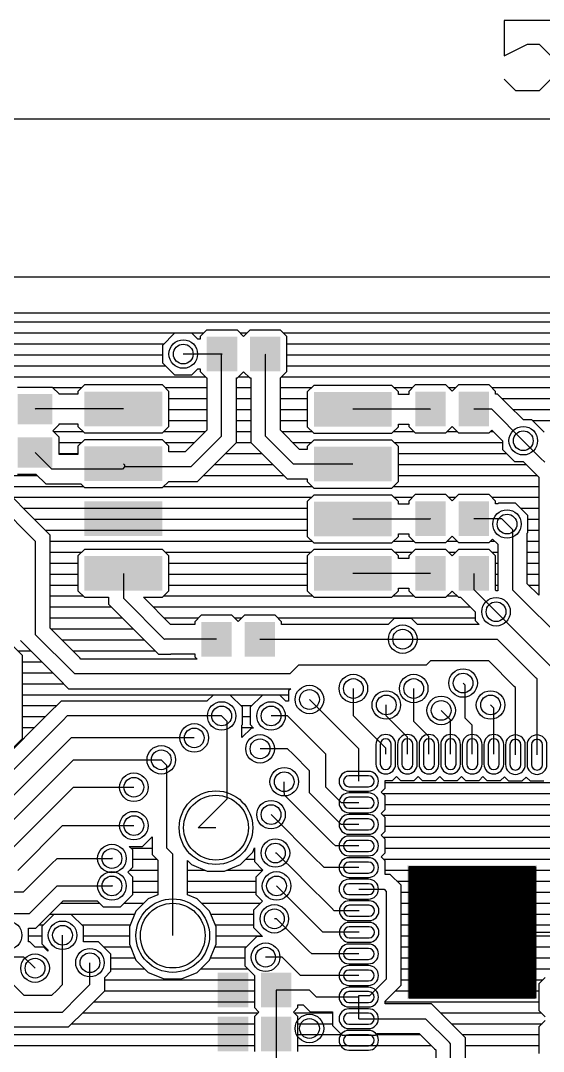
# Model space of a CAD drawing. Extents: x -8.5 to 50.5, y -15.2 to 20.7.
# Drawn here: x 3.98 to 16.08, y -3.18 to 20.69 of the extents above; entities that cross this region are included whole.
import ezdxf

# ---------------------------------------------------------------- set-up
doc = ezdxf.new("R2010")
doc.units = 0
for name, color, linetype in [('1', 22, 'CONTINUOUS'), ('18', 82, 'CONTINUOUS'), ('20', 7, 'CONTINUOUS'), ('29', 253, 'CONTINUOUS')]:
    doc.layers.add(name, color=color, linetype=linetype)

# ---------------------------------------------------------------- blocks, each defined once
blk = doc.blocks.new('RECT')
blk.add_solid([(-0.5, -0.5), (0.5, -0.5), (-0.5, 0.5), (0.5, 0.5)])
blk = doc.blocks.new('PIE')
blk.add_circle((0, 0), 0.5)
blk = doc.blocks.new('RECT113792X40640R100')
blk.add_lwpolyline([(0.3556, 0), (0.3556, 0, 0.4142), (0.2286, 0.127), (-0.2286, 0.127, 0.4142), (-0.3556, 0), (-0.3556, 0, 0.4142), (-0.2286, -0.127), (0.2286, -0.127, 0.4142)], format="xyb", close=True)
blk = doc.blocks.new('RECT146304X73152R100')
blk.add_lwpolyline([(0.4572, 0), (0.4572, 0, 0.4142), (0.2286, 0.2286), (-0.2286, 0.2286, 0.4142), (-0.4572, 0), (-0.4572, 0, 0.4142), (-0.2286, -0.2286), (0.2286, -0.2286, 0.4142)], format="xyb", close=True)
blk = doc.blocks.new('ROUNDV')
blk.add_circle((0, 0), 0.5)

msp = doc.modelspace()

# ---------------------------------------------------------------- linework, layer by layer
at = {"layer": '1'}
for p, q in [((-3.7908, 13.9238), (32.7073, 13.9238)), ((-3.4907, 13.716), (32.7073, 13.716)), ((-3.2367, 13.462), (8.2228, 13.462)), ((7.5431, 13.4526), (7.2604, 13.1699)), ((7.9429, 13.4526), (7.5431, 13.4526)), ((8.0826, 13.3129), (7.9429, 13.4526)), ((8.2848, 13.524), (8.136, 13.3752)), ((8.136, 13.3752), (8.136, 13.3129)), ((8.9952, 13.524), (8.2848, 13.524)), ((9.14, 13.3792), (8.9952, 13.524)), ((9.0572, 13.462), (9.2228, 13.462)), ((9.2848, 13.524), (9.14, 13.3792)), ((9.9952, 13.524), (9.2848, 13.524)), ((10.144, 13.3752), (9.9952, 13.524)), ((10.0572, 13.462), (32.7073, 13.462)), ((10.144, 12.5648), (10.144, 13.3752)), ((-3.0121, 13.208), (7.2985, 13.208)), ((7.2604, 13.1699), (7.2604, 12.7701)), ((8.136, 13.3129), (8.0826, 13.3129)), ((10.144, 13.208), (32.7073, 13.208)), ((-2.8654, 12.954), (7.2604, 12.954)), ((8.64, 12.97), (7.743, 12.97)), ((8.632, 12.962), (8.64, 12.97)), ((8.632, 11.065), (8.632, 12.962)), ((9.648, 12.962), (9.64, 12.97)), ((9.648, 11.065), (9.648, 12.962)), ((10.144, 12.954), (32.7073, 12.954)), ((-2.7188, 12.7), (7.3305, 12.7)), ((7.2604, 12.7701), (7.5431, 12.4874)), ((10.144, 12.7), (30.5036, 12.7)), ((-2.6323, 12.446), (8.2548, 12.446)), ((7.5431, 12.4874), (7.9429, 12.4874)), ((7.9429, 12.4874), (8.0826, 12.6271)), ((8.0826, 12.6271), (8.136, 12.6271)), ((8.136, 12.6271), (8.136, 12.5648)), ((8.136, 12.5648), (8.2848, 12.416)), ((8.2848, 12.416), (8.2891, 12.416)), ((8.2891, 12.416), (8.2891, 11.207)), ((8.9749, 10.923), (8.9749, 12.416)), ((8.9749, 12.416), (8.9952, 12.416)), ((8.9952, 12.416), (9.14, 12.5608)), ((9.0252, 12.446), (9.2548, 12.446)), ((9.14, 12.5608), (9.2848, 12.416)), ((9.2848, 12.416), (9.3051, 12.416)), ((9.3051, 12.416), (9.3051, 10.923)), ((9.9909, 11.207), (9.9909, 12.416)), ((9.9909, 12.416), (9.9952, 12.416)), ((9.9952, 12.416), (10.144, 12.5648)), ((10.0252, 12.446), (30.2304, 12.446)), ((4.7192, 12.196), (3.9088, 12.196)), ((4.868, 12.0472), (4.7192, 12.196)), ((4.7232, 12.192), (5.3918, 12.192)), ((5.4538, 12.254), (5.305, 12.1052)), ((7.2642, 12.254), (5.4538, 12.254)), ((7.413, 12.1052), (7.2642, 12.254)), ((7.3262, 12.192), (8.2891, 12.192)), ((8.9749, 12.192), (9.3051, 12.192)), ((9.9909, 12.192), (10.7098, 12.192)), ((10.7618, 12.244), (10.613, 12.0952)), ((12.5722, 12.244), (10.7618, 12.244)), ((12.721, 12.0952), (12.5722, 12.244)), ((12.6242, 12.192), (13.0488, 12.192)), ((13.1108, 12.254), (12.962, 12.1052)), ((13.8212, 12.254), (13.1108, 12.254)), ((13.966, 12.1092), (13.8212, 12.254)), ((13.8832, 12.192), (14.0488, 12.192)), ((14.1108, 12.254), (13.966, 12.1092)), ((14.8212, 12.254), (14.1108, 12.254)), ((14.97, 12.1052), (14.8212, 12.254)), ((14.8832, 12.192), (30.1368, 12.192)), ((4.868, 12.0429), (4.868, 12.0472)), ((5.305, 12.0429), (4.868, 12.0429)), ((5.305, 12.1052), (5.305, 12.0429)), ((7.413, 11.2948), (7.413, 12.1052)), ((7.413, 11.938), (8.2891, 11.938)), ((8.9749, 11.938), (9.3051, 11.938)), ((9.9909, 11.938), (10.613, 11.938)), ((10.613, 12.0952), (10.613, 11.2848)), ((12.721, 12.0329), (12.721, 12.0952)), ((12.962, 12.0329), (12.721, 12.0329)), ((12.962, 12.1052), (12.962, 12.0329)), ((14.97, 12.0429), (14.97, 12.1052)), ((15.016, 12.0429), (14.97, 12.0429)), ((15.2549, 11.804), (15.016, 12.0429)), ((15.1209, 11.938), (30.1384, 11.938)), ((4.322, 11.7), (4.314, 11.692)), ((6.359, 11.7), (4.322, 11.7)), ((13.456, 11.69), (13.466, 11.7)), ((14.466, 11.7), (14.874, 11.7)), ((14.874, 11.7), (14.912, 11.662)), ((15.6143, 11.4446), (15.2549, 11.804)), ((15.2549, 11.804), (15.2549, 11.804)), ((7.413, 11.684), (8.2891, 11.684)), ((8.9749, 11.684), (9.3051, 11.684)), ((9.9909, 11.684), (10.613, 11.684)), ((13.456, 11.69), (11.667, 11.69)), ((14.912, 11.662), (15.612, 10.962)), ((15.3749, 11.684), (30.2443, 11.684)), ((4.7232, 11.192), (4.868, 11.3368)), ((4.868, 11.3368), (4.868, 11.3571)), ((4.868, 11.3571), (5.305, 11.3571)), ((5.305, 11.3571), (5.305, 11.2948)), ((5.305, 11.2948), (5.4538, 11.146)), ((7.2642, 11.146), (7.413, 11.2948)), ((7.413, 11.43), (8.2891, 11.43)), ((8.9749, 11.43), (9.3051, 11.43)), ((9.9909, 11.43), (10.613, 11.43)), ((10.613, 11.2848), (10.7618, 11.136)), ((12.5722, 11.136), (12.721, 11.2848)), ((12.721, 11.2848), (12.721, 11.3471)), ((12.721, 11.3471), (12.962, 11.3471)), ((12.962, 11.3471), (12.962, 11.2948)), ((12.962, 11.2948), (13.1108, 11.146)), ((13.8212, 11.146), (13.966, 11.2908)), ((13.966, 11.2908), (14.1108, 11.146)), ((15.8119, 11.4446), (15.6143, 11.4446)), ((16.0946, 11.1619), (15.8119, 11.4446)), ((15.8265, 11.43), (26.6216, 11.43)), ((4.868, 11.0472), (4.7232, 11.192)), ((4.7392, 11.176), (5.4238, 11.176)), ((4.868, 10.6459), (4.868, 11.0472)), ((5.4538, 10.984), (5.305, 10.8352)), ((5.4538, 11.146), (7.2642, 11.146)), ((7.2642, 10.984), (5.4538, 10.984)), ((7.413, 10.8352), (7.2642, 10.984)), ((7.2942, 11.176), (8.2581, 11.176)), ((8.2891, 11.207), (7.787, 10.7049)), ((7.929, 10.362), (8.632, 11.065)), ((8.9749, 11.176), (9.3051, 11.176)), ((10.293, 10.42), (9.648, 11.065)), ((10.435, 10.7629), (9.9909, 11.207)), ((10.0219, 11.176), (10.7218, 11.176)), ((10.7618, 11.136), (12.5722, 11.136)), ((12.6122, 11.176), (13.0808, 11.176)), ((13.1108, 11.146), (13.8212, 11.146)), ((13.8512, 11.176), (14.0808, 11.176)), ((14.1108, 11.146), (14.8212, 11.146)), ((14.8212, 11.146), (14.8821, 11.2069)), ((14.8512, 11.176), (14.9131, 11.176)), ((14.8821, 11.2069), (15.1294, 10.9597)), ((4.868, 10.922), (5.3918, 10.922)), ((5.305, 10.8352), (5.305, 10.6459)), ((7.3262, 10.922), (8.0041, 10.922)), ((7.413, 10.7049), (7.413, 10.8352)), ((8.774, 10.7221), (8.9749, 10.923)), ((8.9739, 10.922), (9.3061, 10.922)), ((9.3051, 10.923), (9.506, 10.7221)), ((10.2759, 10.922), (10.7098, 10.922)), ((10.613, 10.7629), (10.435, 10.7629)), ((10.7618, 10.974), (10.613, 10.8252)), ((10.613, 10.8252), (10.613, 10.7629)), ((12.5722, 10.974), (10.7618, 10.974)), ((12.721, 10.8252), (12.5722, 10.974)), ((12.6242, 10.922), (15.1294, 10.922)), ((12.721, 10.0148), (12.721, 10.8252)), ((15.1294, 10.9597), (15.1294, 10.7621)), ((15.1294, 10.7621), (15.4121, 10.4794)), ((15.612, 10.962), (16.012, 10.562)), ((4.703, 10.303), (4.314, 10.692)), ((4.868, 10.668), (5.305, 10.668)), ((5.305, 10.6459), (4.868, 10.6459)), ((7.787, 10.7049), (7.413, 10.7049)), ((8.071, 10.0191), (8.774, 10.7221)), ((8.7199, 10.668), (9.5601, 10.668)), ((9.506, 10.7221), (10.151, 10.0771)), ((12.721, 10.668), (15.2235, 10.668)), ((16.012, 10.562), (16.112, 10.462)), ((4.949, 10.303), (4.703, 10.303)), ((6.334, 10.303), (4.949, 10.303)), ((6.393, 10.362), (6.334, 10.303)), ((6.393, 10.396), (6.359, 10.43)), ((6.393, 10.362), (6.393, 10.396)), ((6.393, 10.362), (7.929, 10.362)), ((8.4659, 10.414), (9.8141, 10.414)), ((11.667, 10.42), (10.293, 10.42)), ((12.721, 10.414), (15.6751, 10.414)), ((15.4121, 10.4794), (15.6097, 10.4794)), ((15.6097, 10.4794), (15.6691, 10.42)), ((15.6691, 10.42), (15.7691, 10.32)), ((15.7691, 10.32), (15.8691, 10.22)), ((-2.8712, 10.16), (4.3611, 10.16)), ((3.9088, 10.188), (4.3331, 10.188)), ((4.3331, 10.188), (4.561, 9.9601)), ((8.2119, 10.16), (10.0681, 10.16)), ((10.151, 10.0771), (10.613, 10.0771)), ((10.613, 10.0771), (10.613, 10.0148)), ((12.721, 10.16), (15.9291, 10.16)), ((15.8691, 10.22), (15.9691, 10.12)), ((15.9691, 10.12), (15.9691, 7.3878)), ((4.46, 8.9789), (3.444, 9.9949)), ((3.5329, 9.906), (5.4238, 9.906)), ((4.561, 9.9601), (5.3697, 9.9601)), ((5.3697, 9.9601), (5.4538, 9.876)), ((5.4538, 9.876), (7.2642, 9.876)), ((7.2642, 9.876), (7.4073, 10.0191)), ((7.2942, 9.906), (10.7218, 9.906)), ((7.4073, 10.0191), (8.071, 10.0191)), ((10.613, 10.0148), (10.7618, 9.866)), ((10.7618, 9.866), (12.5722, 9.866)), ((12.5722, 9.866), (12.721, 10.0148)), ((12.6122, 9.906), (15.9691, 9.906)), ((3.302, 9.652), (4.318, 8.636)), ((3.7869, 9.652), (10.7098, 9.652)), ((10.7618, 9.704), (10.613, 9.5552)), ((10.613, 9.5552), (10.613, 8.7448)), ((12.5722, 9.704), (10.7618, 9.704)), ((12.721, 9.5552), (12.5722, 9.704)), ((12.6242, 9.652), (13.0488, 9.652)), ((12.721, 9.4929), (12.721, 9.5552)), ((13.1108, 9.714), (12.962, 9.5652)), ((12.962, 9.5652), (12.962, 9.4929)), ((13.8212, 9.714), (13.1108, 9.714)), ((13.966, 9.5692), (13.8212, 9.714)), ((13.8832, 9.652), (14.0488, 9.652)), ((14.1108, 9.714), (13.966, 9.5692)), ((14.8212, 9.714), (14.1108, 9.714)), ((14.97, 9.5652), (14.8212, 9.714)), ((14.8832, 9.652), (15.9691, 9.652)), ((14.97, 9.5029), (14.97, 9.5652)), ((4.0409, 9.398), (10.613, 9.398)), ((12.962, 9.4929), (12.721, 9.4929)), ((15.0234, 9.5029), (14.97, 9.5029)), ((15.0361, 9.5156), (15.0234, 9.5029)), ((15.4359, 9.5156), (15.0361, 9.5156)), ((15.7186, 9.2329), (15.4359, 9.5156)), ((15.5535, 9.398), (15.9691, 9.398)), ((4.2949, 9.144), (10.613, 9.144)), ((11.667, 9.15), (13.456, 9.15)), ((13.456, 9.15), (13.466, 9.16)), ((14.466, 9.16), (15.109, 9.16)), ((15.109, 9.16), (15.236, 9.033)), ((15.7186, 8.8331), (15.7186, 9.2329)), ((15.7186, 9.144), (15.9691, 9.144)), ((4.6609, 8.778), (4.46, 8.9789)), ((4.5489, 8.89), (10.613, 8.89)), ((15.236, 9.033), (15.363, 8.906)), ((15.363, 8.906), (15.363, 7.509)), ((15.7186, 8.89), (15.9691, 8.89)), ((4.318, 8.636), (4.318, 6.477)), ((4.6609, 6.619), (4.6609, 8.778)), ((4.6609, 8.636), (10.7218, 8.636)), ((10.613, 8.7448), (10.7618, 8.596)), ((10.7618, 8.596), (12.5722, 8.596)), ((12.5722, 8.596), (12.721, 8.7448)), ((12.6122, 8.636), (13.0808, 8.636)), ((12.721, 8.7448), (12.721, 8.8071)), ((12.721, 8.8071), (12.962, 8.8071)), ((12.962, 8.8071), (12.962, 8.7548)), ((12.962, 8.7548), (13.1108, 8.606)), ((13.1108, 8.606), (13.8212, 8.606)), ((13.8212, 8.606), (13.966, 8.7508)), ((13.8512, 8.636), (14.0808, 8.636)), ((13.966, 8.7508), (14.1108, 8.606)), ((14.1108, 8.606), (14.8212, 8.606)), ((14.8212, 8.606), (14.9009, 8.6856)), ((14.8512, 8.636), (14.9505, 8.636)), ((14.9009, 8.6856), (15.0201, 8.5664)), ((15.7059, 8.8204), (15.7186, 8.8331)), ((15.7059, 7.651), (15.7059, 8.8204)), ((15.7059, 8.636), (15.9691, 8.636)), ((4.6609, 8.382), (5.3918, 8.382)), ((5.4538, 8.444), (5.305, 8.2952)), ((7.2642, 8.444), (5.4538, 8.444)), ((7.413, 8.2952), (7.2642, 8.444)), ((7.3262, 8.382), (10.6998, 8.382)), ((10.7618, 8.444), (10.613, 8.2952)), ((12.5722, 8.444), (10.7618, 8.444)), ((12.721, 8.2952), (12.5722, 8.444)), ((12.6342, 8.382), (13.0488, 8.382)), ((13.1108, 8.444), (12.962, 8.2952)), ((13.8212, 8.444), (13.1108, 8.444)), ((13.966, 8.2992), (13.8212, 8.444)), ((13.8832, 8.382), (14.0488, 8.382)), ((14.1108, 8.444), (13.966, 8.2992)), ((14.8212, 8.444), (14.1108, 8.444)), ((14.97, 8.2952), (14.8212, 8.444)), ((14.8832, 8.382), (15.0201, 8.382)), ((15.0201, 8.5664), (15.0201, 7.4836)), ((15.7059, 8.382), (15.9691, 8.382)), ((4.6609, 8.128), (5.305, 8.128)), ((5.305, 8.2952), (5.305, 7.4848)), ((7.413, 7.4848), (7.413, 8.2952)), ((7.413, 8.128), (10.613, 8.128)), ((10.613, 8.2952), (10.613, 7.4848)), ((12.721, 8.2329), (12.721, 8.2952)), ((12.962, 8.2329), (12.721, 8.2329)), ((12.962, 8.2952), (12.962, 8.2329)), ((14.97, 7.4979), (14.97, 8.2952)), ((14.97, 8.128), (15.0201, 8.128)), ((15.7059, 8.128), (15.9691, 8.128)), ((6.359, 7.89), (6.359, 7.317)), ((13.466, 7.89), (11.667, 7.89)), ((14.466, 7.89), (14.466, 7.517)), ((4.6609, 7.874), (5.305, 7.874)), ((7.413, 7.874), (10.613, 7.874)), ((14.97, 7.874), (15.0201, 7.874)), ((15.7059, 7.874), (15.9691, 7.874)), ((15.9691, 7.3878), (15.7059, 7.651)), ((4.6609, 7.62), (5.305, 7.62)), ((5.305, 7.4848), (5.4538, 7.336)), ((7.2642, 7.336), (7.413, 7.4848)), ((7.413, 7.62), (10.613, 7.62)), ((10.613, 7.4848), (10.7618, 7.336)), ((12.5722, 7.336), (12.721, 7.4848)), ((12.721, 7.4848), (12.721, 7.5471)), ((12.721, 7.5471), (12.962, 7.5471)), ((12.962, 7.5471), (12.962, 7.4848)), ((12.962, 7.4848), (13.1108, 7.336)), ((13.8212, 7.336), (13.966, 7.4808)), ((13.966, 7.4808), (14.1108, 7.336)), ((14.466, 7.517), (14.982, 7.001)), ((14.97, 7.62), (15.0201, 7.62)), ((14.9843, 7.4836), (14.97, 7.4979)), ((15.0201, 7.4836), (14.9843, 7.4836)), ((15.363, 7.509), (16.887, 5.985)), ((15.7369, 7.62), (15.9691, 7.62)), ((4.6609, 7.366), (5.4238, 7.366)), ((5.4538, 7.336), (6.0151, 7.336)), ((6.0151, 7.336), (6.0151, 7.174)), ((6.0151, 7.174), (7.17, 6.0191)), ((6.359, 7.317), (6.358, 7.316)), ((6.358, 7.316), (7.312, 6.362)), ((7.45, 6.7089), (6.8229, 7.336)), ((6.8229, 7.336), (7.2642, 7.336)), ((7.2942, 7.366), (10.7318, 7.366)), ((10.7618, 7.336), (12.5722, 7.336)), ((12.6022, 7.366), (13.0808, 7.366)), ((13.1108, 7.336), (13.8212, 7.336)), ((13.8512, 7.366), (14.0808, 7.366)), ((14.1108, 7.336), (14.1621, 7.336)), ((14.1621, 7.336), (14.4994, 6.9987)), ((4.6609, 7.112), (6.0771, 7.112)), ((7.0469, 7.112), (14.3861, 7.112)), ((14.4994, 6.9987), (14.4994, 6.8011)), ((16.402, 5.581), (14.982, 7.001)), ((4.6609, 6.858), (6.3311, 6.858)), ((7.3009, 6.858), (8.0958, 6.858)), ((8.009, 6.7089), (7.45, 6.7089)), ((8.1578, 6.92), (8.009, 6.7712)), ((8.009, 6.7712), (8.009, 6.7089)), ((8.8682, 6.92), (8.1578, 6.92)), ((9.013, 6.7752), (8.8682, 6.92)), ((8.9302, 6.858), (9.0958, 6.858)), ((9.1578, 6.92), (9.013, 6.7752)), ((9.8682, 6.92), (9.1578, 6.92)), ((10.017, 6.7712), (9.8682, 6.92)), ((9.9302, 6.858), (14.4994, 6.858)), ((10.017, 6.7089), (10.017, 6.7712)), ((12.4834, 6.7089), (10.017, 6.7089)), ((12.6231, 6.8486), (12.4834, 6.7089)), ((13.0229, 6.8486), (12.6231, 6.8486)), ((13.1626, 6.7089), (13.0229, 6.8486)), ((14.5916, 6.7089), (13.1626, 6.7089)), ((14.4994, 6.8011), (14.5916, 6.7089)), ((4.318, 6.477), (5.207, 5.588)), ((5.349, 5.9309), (4.6609, 6.619)), ((4.6759, 6.604), (6.5851, 6.604)), ((3.9751, 6.335), (4.8641, 5.446)), ((4.9299, 6.35), (6.8391, 6.35)), ((7.316, 6.366), (7.312, 6.362)), ((8.513, 6.366), (7.316, 6.366)), ((9.513, 6.366), (12.823, 6.366)), ((12.823, 6.366), (15.008, 6.366)), ((15.008, 6.366), (15.012, 6.362)), ((15.012, 6.362), (15.912, 5.462)), ((4.0259, 5.984), (3.825, 6.1849)), ((3.9139, 6.096), (4.2141, 6.096)), ((4.0259, 4.069), (4.0259, 5.984)), ((5.1839, 6.096), (7.0931, 6.096)), ((7.17, 6.0191), (7.454, 6.0191)), ((7.454, 6.0191), (7.458, 6.0231)), ((7.458, 6.0231), (8.009, 6.0231)), ((8.009, 6.0231), (8.009, 5.9608)), ((4.0259, 5.842), (4.4681, 5.842)), ((5.375, 5.9049), (5.349, 5.9309)), ((8.0649, 5.9049), (5.375, 5.9049)), ((8.009, 5.9608), (8.0649, 5.9049)), ((10.412, 5.762), (10.212, 5.562)), ((13.362, 5.762), (10.412, 5.762)), ((13.462, 5.862), (13.362, 5.762)), ((14.812, 5.862), (13.462, 5.862)), ((15.402, 5.272), (14.812, 5.862)), ((4.0259, 5.588), (4.7221, 5.588)), ((5.233, 5.562), (5.207, 5.588)), ((6.012, 5.562), (5.233, 5.562)), ((10.212, 5.562), (6.012, 5.562)), ((4.0259, 5.334), (4.9761, 5.334)), ((4.8641, 5.446), (5.091, 5.2191)), ((14.2708, 5.2992), (14.22, 5.35)), ((14.2708, 4.5372), (14.2708, 5.2992)), ((15.43, 5.244), (15.402, 5.272)), ((15.93, 5.444), (15.912, 5.462)), ((15.93, 3.691), (15.93, 5.444)), ((4.0259, 5.08), (10.1814, 5.08)), ((5.091, 5.2191), (10.2316, 5.2191)), ((8.4321, 5.0706), (8.2924, 4.9309)), ((8.8319, 5.0706), (8.4321, 5.0706)), ((9.1146, 4.7879), (8.8319, 5.0706)), ((9.5751, 5.0706), (9.2924, 4.7879)), ((9.9749, 5.0706), (9.5751, 5.0706)), ((10.1146, 4.9309), (9.9749, 5.0706)), ((10.2316, 5.2191), (10.1814, 5.1689)), ((10.1814, 5.1689), (10.1814, 4.9309)), ((11.68, 4.588), (11.68, 5.223)), ((13.077, 4.461), (13.077, 5.223)), ((15.43, 3.691), (15.43, 5.244)), ((4.0259, 4.826), (4.8091, 4.826)), ((4.914, 4.9309), (4.6101, 4.627)), ((8.2924, 4.9309), (4.914, 4.9309)), ((9.0765, 4.826), (9.3305, 4.826)), ((9.1146, 4.3881), (9.1146, 4.7879)), ((9.2924, 4.7879), (9.2924, 4.3881)), ((10.1814, 4.9309), (10.1146, 4.9309)), ((11.777, 3.856), (10.664, 4.969)), ((12.442, 4.588), (12.442, 4.842)), ((14.93, 4.767), (14.855, 4.842)), ((4.6101, 4.627), (3.5266, 3.5435)), ((4.0259, 4.572), (4.5551, 4.572)), ((5.056, 4.588), (4.953, 4.485)), ((5.457, 4.588), (5.056, 4.588)), ((8.632, 4.588), (5.457, 4.588)), ((8.759, 4.461), (8.632, 4.588)), ((9.1146, 4.572), (9.2924, 4.572)), ((10.156, 4.588), (9.775, 4.588)), ((11.045, 3.699), (10.156, 4.588)), ((12.43, 3.838), (11.68, 4.588)), ((12.93, 4.1), (12.442, 4.588)), ((13.93, 4.497), (13.712, 4.715)), ((14.43, 4.378), (14.2708, 4.5372)), ((14.93, 3.701), (14.93, 4.767)), ((3.48, 3.012), (4.953, 4.485)), ((4.0259, 4.318), (4.3011, 4.318)), ((8.759, 2.667), (8.759, 4.461)), ((9.1019, 4.3754), (9.1146, 4.3881)), ((9.1019, 4.0894), (9.1019, 4.3754)), ((9.1019, 4.318), (9.3625, 4.318)), ((9.3211, 4.3086), (9.1019, 4.0894)), ((9.2924, 4.3881), (9.3719, 4.3086)), ((9.3719, 4.3086), (9.3211, 4.3086)), ((13.43, 4.108), (13.077, 4.461)), ((13.93, 3.701), (13.93, 4.497)), ((14.43, 3.701), (14.43, 4.378)), ((3.5266, 3.5697), (4.0259, 4.069)), ((4.0209, 4.064), (4.0471, 4.064)), ((5.1474, 4.08), (5.125, 4.0576)), ((7.997, 4.08), (5.1474, 4.08)), ((12.93, 3.701), (12.93, 4.1)), ((13.43, 3.701), (13.43, 4.108)), ((3.58, 2.5126), (5.125, 4.0576)), ((10.156, 3.826), (9.521, 3.826)), ((10.283, 3.699), (10.156, 3.826)), ((11.805, 3.828), (11.777, 3.856)), ((11.805, 3.076), (11.805, 3.828)), ((12.43, 3.701), (12.43, 3.838)), ((10.664, 3.318), (10.283, 3.699)), ((11.045, 2.937), (11.045, 3.699)), ((3.653, 2.022), (5.203, 3.572)), ((5.203, 3.572), (7.021, 3.572)), ((7.021, 3.572), (7.235, 3.572)), ((7.366, 3.441), (7.235, 3.572)), ((7.366, 1.524), (7.366, 3.441)), ((10.664, 2.81), (10.664, 3.318)), ((12.5878, 3.0914), (12.68, 3.1836)), ((12.68, 3.1836), (12.7722, 3.0914)), ((13.0878, 3.0914), (13.18, 3.1836)), ((13.18, 3.1836), (13.2722, 3.0914)), ((13.5878, 3.0914), (13.68, 3.1836)), ((13.68, 3.1836), (13.7722, 3.0914)), ((14.0878, 3.0914), (14.18, 3.1836)), ((14.18, 3.1836), (14.2722, 3.0914)), ((14.5878, 3.0914), (14.68, 3.1836)), ((14.68, 3.1836), (14.7722, 3.0914)), ((15.0878, 3.0914), (15.175, 3.1786)), ((15.175, 3.1786), (15.2722, 3.0814)), ((15.5878, 3.0814), (15.68, 3.1736)), ((15.68, 3.1736), (15.7722, 3.0814)), ((4.949, 2.683), (5.203, 2.937)), ((5.203, 2.937), (6.49, 2.937)), ((6.49, 2.937), (6.6, 2.937)), ((10.0798, 3.0132), (10.0798, 3.064)), ((10.0798, 2.81), (10.0798, 3.0132)), ((11.406, 2.576), (11.045, 2.937)), ((12.3224, 2.826), (12.4146, 2.9182)), ((12.4146, 2.9182), (12.4146, 3.0914)), ((12.4146, 3.0914), (12.5878, 3.0914)), ((12.4146, 3.048), (18.9454, 3.048)), ((12.7722, 3.0914), (13.0878, 3.0914)), ((13.2722, 3.0914), (13.5878, 3.0914)), ((13.7722, 3.0914), (14.0878, 3.0914)), ((14.2722, 3.0914), (14.5878, 3.0914)), ((14.7722, 3.0914), (15.0878, 3.0914)), ((15.2722, 3.0814), (15.5878, 3.0814)), ((15.7722, 3.0814), (16.0878, 3.0814)), ((3.778, 1.512), (4.949, 2.683)), ((8.092, 2), (8.759, 2.667)), ((10.0798, 2.81), (10.0798, 2.7592)), ((10.0798, 2.7592), (11.1956, 1.6434)), ((11.3306, 2.1434), (10.664, 2.81)), ((12.4146, 2.7338), (12.3224, 2.826)), ((12.3544, 2.794), (19.0056, 2.794)), ((12.4146, 2.4182), (12.4146, 2.7338)), ((11.805, 2.576), (11.406, 2.576)), ((12.3224, 2.326), (12.4146, 2.4182)), ((12.4146, 2.54), (18.9454, 2.54)), ((10.8066, 1.2704), (9.775, 2.302)), ((12.4146, 2.2338), (12.3224, 2.326)), ((12.3624, 2.286), (18.9976, 2.286)), ((12.4146, 1.9182), (12.4146, 2.2338)), ((3.913, 1.012), (4.949, 2.048)), ((4.949, 2.048), (6.6, 2.048)), ((8.5, 2), (8.092, 2)), ((11.398, 2.076), (11.3306, 2.1434)), ((11.805, 2.076), (11.398, 2.076)), ((12.3224, 1.826), (12.4146, 1.9182)), ((12.4146, 2.032), (18.9454, 2.032)), ((6.7999, 1.5654), (7.0231, 1.7886)), ((7.0125, 1.778), (7.0231, 1.778)), ((7.0231, 1.7886), (7.0231, 1.382)), ((12.4146, 1.7338), (12.3224, 1.826)), ((12.3704, 1.778), (18.9896, 1.778)), ((12.4146, 1.4182), (12.4146, 1.7338)), ((6.5746, 1.4859), (6.4951, 1.5654)), ((6.4951, 1.5654), (6.7999, 1.5654)), ((6.5365, 1.524), (7.0231, 1.524)), ((6.5746, 1.0861), (6.5746, 1.4859)), ((7.5, 1.39), (7.366, 1.524)), ((9.3511, 1.4313), (9.394, 1.5347)), ((9.3895, 1.524), (9.394, 1.524)), ((9.394, 1.5347), (9.394, 1.2131)), ((11.263, 1.576), (11.1956, 1.6434)), ((11.805, 1.576), (11.263, 1.576)), ((12.4146, 1.524), (18.9454, 1.524)), ((4.695, 1.159), (4.822, 1.286)), ((4.822, 1.286), (6.1088, 1.286)), ((6.1088, 1.286), (6.092, 1.286)), ((6.5746, 1.27), (7.1351, 1.27)), ((7.0231, 1.382), (7.1571, 1.248)), ((7.1571, 1.248), (7.1571, 0.4447)), ((7.5, -0.5), (7.5, 1.39)), ((7.8429, 0.4447), (7.8429, 1.2372)), ((7.8429, 1.2372), (7.9313, 1.1489)), ((9.0687, 1.1489), (9.3511, 1.4313)), ((9.1899, 1.27), (9.394, 1.27)), ((9.394, 1.2131), (9.5878, 1.0193)), ((9.902, 1.413), (9.8766, 1.413)), ((10.41, 0.905), (9.902, 1.413)), ((10.9336, 1.1434), (10.8066, 1.2704)), ((12.3224, 1.326), (12.4146, 1.4182)), ((12.4146, 1.2338), (12.3224, 1.326)), ((12.3784, 1.27), (18.3446, 1.27)), ((12.4146, 0.9189), (12.4146, 1.2338)), ((4.048, 0.512), (4.695, 1.159)), ((6.457, 0.9685), (6.5746, 1.0861)), ((6.5746, 0.8509), (6.457, 0.9685)), ((6.5045, 1.016), (7.1571, 1.016)), ((7.8429, 1.016), (8.252, 1.016)), ((7.9313, 1.1489), (8.3003, 0.996)), ((8.3003, 0.996), (8.6997, 0.996)), ((8.6997, 0.996), (9.0687, 1.1489)), ((8.748, 1.016), (9.5845, 1.016)), ((9.5878, 1.0193), (9.4194, 0.8509)), ((11.001, 1.076), (10.9336, 1.1434)), ((11.805, 1.076), (11.001, 1.076)), ((12.4146, 1.016), (18.208, 1.016)), ((12.9635, 1.0962), (12.9635, -1.9422)), ((15.8965, 1.0947), (12.9635, 1.0962)), ((12.9754, 1.0962), (12.9754, -1.9422)), ((12.9881, 1.0962), (12.9881, -1.9422)), ((13.0008, 1.0962), (13.0008, -1.9422)), ((13.0135, 1.0962), (13.0135, -1.9422)), ((13.0262, 1.0962), (13.0262, -1.9422)), ((13.0389, 1.0962), (13.0389, -1.9422)), ((13.0516, 1.0962), (13.0516, -1.9422)), ((13.0643, 1.0962), (13.0643, -1.9422)), ((13.077, 1.0962), (13.077, -1.9422)), ((13.0897, 1.0962), (13.0897, -1.9422)), ((13.1024, 1.0962), (13.1024, -1.9422)), ((13.1151, 1.0962), (13.1151, -1.9422)), ((13.1278, 1.0961), (13.1278, -1.9422)), ((13.1405, 1.0961), (13.1405, -1.9422)), ((13.1532, 1.0961), (13.1532, -1.9422)), ((13.1659, 1.0961), (13.1659, -1.9422)), ((13.1786, 1.0961), (13.1786, -1.9422)), ((13.1913, 1.0961), (13.1913, -1.9422)), ((13.204, 1.0961), (13.204, -1.9422)), ((13.2167, 1.0961), (13.2167, -1.9422)), ((13.2294, 1.0961), (13.2294, -1.9422)), ((13.2421, 1.0961), (13.2421, -1.9422)), ((13.2548, 1.0961), (13.2548, -1.9422)), ((13.2675, 1.0961), (13.2675, -1.9422)), ((13.2802, 1.0961), (13.2802, -1.9422)), ((13.2929, 1.0961), (13.2929, -1.9422)), ((13.3056, 1.0961), (13.3056, -1.9422)), ((13.3183, 1.096), (13.3183, -1.9422)), ((13.331, 1.096), (13.331, -1.9422)), ((13.3437, 1.096), (13.3437, -1.9422)), ((13.3564, 1.096), (13.3564, -1.9422)), ((13.3691, 1.096), (13.3691, -1.9422)), ((13.3818, 1.096), (13.3818, -1.9422)), ((13.3945, 1.096), (13.3945, -1.9422)), ((13.4072, 1.096), (13.4072, -1.9422)), ((13.4199, 1.096), (13.4199, -1.9422)), ((13.4326, 1.096), (13.4326, -1.9422)), ((13.4453, 1.096), (13.4453, -1.9422)), ((13.458, 1.096), (13.458, -1.9422)), ((13.4707, 1.096), (13.4707, -1.9422)), ((13.4834, 1.096), (13.4834, -1.9422)), ((13.4961, 1.096), (13.4961, -1.9422)), ((13.5088, 1.0959), (13.5088, -1.9422)), ((13.5215, 1.0959), (13.5215, -1.9422)), ((13.5342, 1.0959), (13.5342, -1.9422)), ((13.5469, 1.0959), (13.5469, -1.9422)), ((13.5596, 1.0959), (13.5596, -1.9422)), ((13.5723, 1.0959), (13.5723, -1.9422)), ((13.585, 1.0959), (13.585, -1.9422)), ((13.5977, 1.0959), (13.5977, -1.9422)), ((13.6104, 1.0959), (13.6104, -1.9422)), ((13.6231, 1.0959), (13.6231, -1.9422)), ((13.6358, 1.0959), (13.6358, -1.9422)), ((13.6485, 1.0959), (13.6485, -1.9422)), ((13.6612, 1.0959), (13.6612, -1.9422)), ((13.6739, 1.0959), (13.6739, -1.9422)), ((13.6866, 1.0959), (13.6866, -1.9422)), ((13.6993, 1.0958), (13.6993, -1.9422)), ((13.712, 1.0958), (13.712, -1.9422)), ((13.7247, 1.0958), (13.7247, -1.9422)), ((13.7374, 1.0958), (13.7374, -1.9422)), ((13.7501, 1.0958), (13.7501, -1.9422)), ((13.7628, 1.0958), (13.7628, -1.9422)), ((13.7755, 1.0958), (13.7755, -1.9422)), ((13.7882, 1.0958), (13.7882, -1.9422)), ((13.8009, 1.0958), (13.8009, -1.9422)), ((13.8136, 1.0958), (13.8136, -1.9422)), ((13.8263, 1.0958), (13.8263, -1.9422)), ((13.839, 1.0958), (13.839, -1.9422)), ((13.8517, 1.0958), (13.8517, -1.9422)), ((13.8644, 1.0958), (13.8644, -1.9422)), ((13.8771, 1.0958), (13.8771, -1.9422)), ((13.8898, 1.0958), (13.8898, -1.9422)), ((13.9025, 1.0957), (13.9025, -1.9422)), ((13.9152, 1.0957), (13.9152, -1.9422)), ((13.9279, 1.0957), (13.9279, -1.9422)), ((13.9406, 1.0957), (13.9406, -1.9422)), ((13.9533, 1.0957), (13.9533, -1.9422)), ((13.966, 1.0957), (13.966, -1.9422)), ((13.9787, 1.0957), (13.9787, -1.9422)), ((13.9914, 1.0957), (13.9914, -1.9422)), ((14.0041, 1.0957), (14.0041, -1.9422)), ((14.0168, 1.0957), (14.0168, -1.9422)), ((14.0295, 1.0957), (14.0295, -1.9422)), ((14.0422, 1.0957), (14.0422, -1.9422)), ((14.0549, 1.0957), (14.0549, -1.9422)), ((14.0676, 1.0957), (14.0676, -1.9422)), ((14.0803, 1.0957), (14.0803, -1.9422)), ((14.093, 1.0956), (14.093, -1.9422)), ((14.1057, 1.0956), (14.1057, -1.9422)), ((14.1184, 1.0956), (14.1184, -1.9422)), ((14.1311, 1.0956), (14.1311, -1.9422)), ((14.1438, 1.0956), (14.1438, -1.9422)), ((14.1565, 1.0956), (14.1565, -1.9422)), ((14.1692, 1.0956), (14.1692, -1.9422)), ((14.1819, 1.0956), (14.1819, -1.9422)), ((14.1946, 1.0956), (14.1946, -1.9422)), ((14.2073, 1.0956), (14.2073, -1.9422)), ((14.22, 1.0956), (14.22, -1.9422)), ((14.2327, 1.0956), (14.2327, -1.9422)), ((14.2454, 1.0956), (14.2454, -1.9422)), ((14.2581, 1.0956), (14.2581, -1.9422)), ((14.2708, 1.0956), (14.2708, -1.9422)), ((14.2835, 1.0955), (14.2835, -1.9422)), ((14.2962, 1.0955), (14.2962, -1.9422)), ((14.3089, 1.0955), (14.3089, -1.9422)), ((14.3216, 1.0955), (14.3216, -1.9422)), ((14.3343, 1.0955), (14.3343, -1.9422)), ((14.347, 1.0955), (14.347, -1.9422)), ((14.3597, 1.0955), (14.3597, -1.9422)), ((14.3724, 1.0955), (14.3724, -1.9422)), ((14.3851, 1.0955), (14.3851, -1.9422)), ((14.3978, 1.0955), (14.3978, -1.9422)), ((14.4105, 1.0955), (14.4105, -1.9422)), ((14.4232, 1.0955), (14.4232, -1.9422)), ((14.4359, 1.0955), (14.4359, -1.9422)), ((14.4486, 1.0955), (14.4486, -1.9422)), ((14.4613, 1.0955), (14.4613, -1.9422)), ((14.474, 1.0954), (14.474, -1.9422)), ((14.4867, 1.0954), (14.4867, -1.9422)), ((14.4994, 1.0954), (14.4994, -1.9422)), ((14.5121, 1.0954), (14.5121, -1.9422)), ((14.5248, 1.0954), (14.5248, -1.9422)), ((14.5375, 1.0954), (14.5375, -1.9422)), ((14.5502, 1.0954), (14.5502, -1.9422)), ((14.5629, 1.0954), (14.5629, -1.9422)), ((14.5756, 1.0954), (14.5756, -1.9422)), ((14.5883, 1.0954), (14.5883, -1.9422)), ((14.601, 1.0954), (14.601, -1.9422)), ((14.6137, 1.0954), (14.6137, -1.9422)), ((14.6264, 1.0954), (14.6264, -1.9422)), ((14.6391, 1.0954), (14.6391, -1.9422)), ((14.6518, 1.0954), (14.6518, -1.9422)), ((14.6645, 1.0953), (14.6645, -1.9422)), ((14.6772, 1.0953), (14.6772, -1.9422)), ((14.6899, 1.0953), (14.6899, -1.9422)), ((14.7026, 1.0953), (14.7026, -1.9422)), ((14.7153, 1.0953), (14.7153, -1.9422)), ((14.728, 1.0953), (14.728, -1.9422)), ((14.7407, 1.0953), (14.7407, -1.9422)), ((14.7534, 1.0953), (14.7534, -1.9422)), ((14.7661, 1.0953), (14.7661, -1.9422)), ((14.7788, 1.0953), (14.7788, -1.9422)), ((14.7915, 1.0953), (14.7915, -1.9422)), ((14.8042, 1.0953), (14.8042, -1.9422)), ((14.8169, 1.0953), (14.8169, -1.9422)), ((14.8296, 1.0953), (14.8296, -1.9422)), ((14.8423, 1.0953), (14.8423, -1.9422)), ((14.855, 1.0952), (14.855, -1.9422)), ((14.8677, 1.0952), (14.8677, -1.9422)), ((14.8804, 1.0952), (14.8804, -1.9422)), ((14.8931, 1.0952), (14.8931, -1.9422)), ((14.9058, 1.0952), (14.9058, -1.9422)), ((14.9185, 1.0952), (14.9185, -1.9422)), ((14.9312, 1.0952), (14.9312, -1.9422)), ((14.9439, 1.0952), (14.9439, -1.9422)), ((14.9566, 1.0952), (14.9566, -1.9422)), ((14.9693, 1.0952), (14.9693, -1.9422)), ((14.982, 1.0952), (14.982, -1.9422)), ((14.9947, 1.0952), (14.9947, -1.9422)), ((15.0074, 1.0952), (15.0074, -1.9422)), ((15.0201, 1.0952), (15.0201, -1.9422)), ((15.0328, 1.0952), (15.0328, -1.9422)), ((15.0455, 1.0951), (15.0455, -1.9422)), ((15.0582, 1.0951), (15.0582, -1.9422)), ((15.0709, 1.0951), (15.0709, -1.9422)), ((15.0836, 1.0951), (15.0836, -1.9422)), ((15.0963, 1.0951), (15.0963, -1.9422)), ((15.109, 1.0951), (15.109, -1.9422)), ((15.1217, 1.0951), (15.1217, -1.9422)), ((15.1344, 1.0951), (15.1344, -1.9422)), ((15.1471, 1.0951), (15.1471, -1.9422)), ((15.1598, 1.0951), (15.1598, -1.9422)), ((15.1725, 1.0951), (15.1725, -1.9422)), ((15.1852, 1.0951), (15.1852, -1.9422)), ((15.1979, 1.0951), (15.1979, -1.9422)), ((15.2106, 1.0951), (15.2106, -1.9422)), ((15.2233, 1.0951), (15.2233, -1.9422)), ((15.236, 1.0951), (15.236, -1.9422)), ((15.2487, 1.095), (15.2487, -1.9422)), ((15.2614, 1.095), (15.2614, -1.9422)), ((15.2741, 1.095), (15.2741, -1.9422)), ((15.2868, 1.095), (15.2868, -1.9422)), ((15.2995, 1.095), (15.2995, -1.9422)), ((15.3122, 1.095), (15.3122, -1.9422)), ((15.3249, 1.095), (15.3249, -1.9422)), ((15.3376, 1.095), (15.3376, -1.9422)), ((15.3503, 1.095), (15.3503, -1.9422)), ((15.363, 1.095), (15.363, -1.9422)), ((15.3757, 1.095), (15.3757, -1.9422)), ((15.3884, 1.095), (15.3884, -1.9422)), ((15.4011, 1.095), (15.4011, -1.9422)), ((15.4138, 1.095), (15.4138, -1.9422)), ((15.4265, 1.095), (15.4265, -1.9422)), ((15.4392, 1.0949), (15.4392, -1.9422)), ((15.4519, 1.0949), (15.4519, -1.9422)), ((15.4646, 1.0949), (15.4646, -1.9422)), ((15.4773, 1.0949), (15.4773, -1.9422)), ((15.49, 1.0949), (15.49, -1.9422)), ((15.5027, 1.0949), (15.5027, -1.9422)), ((15.5154, 1.0949), (15.5154, -1.9422)), ((15.5281, 1.0949), (15.5281, -1.9422)), ((15.5408, 1.0949), (15.5408, -1.9422)), ((15.5535, 1.0949), (15.5535, -1.9422)), ((15.5662, 1.0949), (15.5662, -1.9422)), ((15.5789, 1.0949), (15.5789, -1.9422)), ((15.5916, 1.0949), (15.5916, -1.9422)), ((15.6043, 1.0949), (15.6043, -1.9422)), ((15.617, 1.0949), (15.617, -1.9422)), ((15.6297, 1.0948), (15.6297, -1.9422)), ((15.6424, 1.0948), (15.6424, -1.9422)), ((15.6551, 1.0948), (15.6551, -1.9422)), ((15.6678, 1.0948), (15.6678, -1.9422)), ((15.6805, 1.0948), (15.6805, -1.9422)), ((15.6932, 1.0948), (15.6932, -1.9422)), ((15.7059, 1.0948), (15.7059, -1.9422)), ((15.7186, 1.0948), (15.7186, -1.9422)), ((15.7313, 1.0948), (15.7313, -1.9422)), ((15.744, 1.0948), (15.744, -1.9422)), ((15.7567, 1.0948), (15.7567, -1.9422)), ((15.7694, 1.0948), (15.7694, -1.9422)), ((15.7821, 1.0948), (15.7821, -1.9422)), ((15.7948, 1.0948), (15.7948, -1.9422)), ((15.8075, 1.0948), (15.8075, -1.9422)), ((15.8202, 1.0947), (15.8202, -1.9422)), ((15.8329, 1.0947), (15.8329, -1.9422)), ((15.8456, 1.0947), (15.8456, -1.9422)), ((15.8583, 1.0947), (15.8583, -1.9422)), ((15.871, 1.0947), (15.871, -1.9422)), ((15.8837, 1.0947), (15.8837, -1.9422)), ((15.8964, 1.0947), (15.8964, -1.9422)), ((15.8965, -1.9422), (15.8965, 1.0947)), ((6.5746, 0.4511), (6.5746, 0.8509)), ((6.5746, 0.762), (7.1571, 0.762)), ((7.8429, 0.762), (9.4194, 0.762)), ((9.4194, 0.8509), (9.4194, 0.4511)), ((10.537, 0.778), (10.41, 0.905)), ((11.172, 0.143), (10.537, 0.778)), ((12.532, 0.9189), (12.4146, 0.9189)), ((12.7849, 0.666), (12.532, 0.9189)), ((12.6889, 0.762), (19.1016, 0.762)), ((1.28, 0.512), (4.048, 0.512)), ((4.822, 0.651), (4.187, 0.016)), ((4.822, 0.651), (6.108, 0.651)), ((6.108, 0.651), (6.092, 0.651)), ((6.5746, 0.508), (7.1571, 0.508)), ((7.8429, 0.508), (9.4194, 0.508)), ((10.9096, -0.3566), (9.902, 0.651)), ((11.805, 0.576), (12.39, 0.576)), ((12.39, 0.576), (12.442, 0.524)), ((12.442, 0.524), (12.442, -1.508)), ((12.7849, -1.65), (12.7849, 0.666)), ((12.7849, 0.508), (21.0064, 0.508)), ((4.5299, -0.126), (4.964, 0.3081)), ((4.9099, 0.254), (5.8065, 0.254)), ((4.964, 0.3081), (5.7524, 0.3081)), ((5.7524, 0.3081), (5.8921, 0.1684)), ((6.2919, 0.1684), (6.5746, 0.4511)), ((6.3775, 0.254), (6.8341, 0.254)), ((6.9313, 0.3511), (6.6489, 0.0687)), ((7.1571, 0.4447), (6.9313, 0.3511)), ((8.0687, 0.3511), (7.8429, 0.4447)), ((8.3511, 0.0687), (8.0687, 0.3511)), ((8.1659, 0.254), (9.5337, 0.254)), ((9.5751, 0.2954), (9.3686, 0.0889)), ((9.4194, 0.4511), (9.5751, 0.2954)), ((12.7849, 0.254), (18.9656, 0.254)), ((1.219, 0.016), (4.187, 0.016)), ((4.6559, 0), (6.6204, 0)), ((5.8921, 0.1684), (6.2919, 0.1684)), ((6.6489, 0.0687), (6.496, -0.3003)), ((8.504, -0.3003), (8.3511, 0.0687)), ((8.3796, 0), (9.3686, 0)), ((9.3686, 0.0889), (9.3686, -0.3109)), ((11.239, 0.076), (11.172, 0.143)), ((11.815, 0.076), (11.239, 0.076)), ((12.7849, 0), (18.9454, 0)), ((4.329, -0.3269), (4.5299, -0.126)), ((4.7491, -0.0094), (4.4664, -0.2921)), ((5.1489, -0.0094), (4.7491, -0.0094)), ((5.4316, -0.2921), (5.1489, -0.0094)), ((9.902, -0.111), (9.8512, -0.111)), ((10.6476, -0.8566), (9.902, -0.111)), ((4.1616, -0.6451), (4.1616, -0.3269)), ((4.1616, -0.3269), (4.329, -0.3269)), ((4.4019, -0.254), (4.5045, -0.254)), ((4.4664, -0.2921), (4.4664, -0.6919)), ((5.3935, -0.254), (6.5152, -0.254)), ((5.4316, -0.6444), (5.4316, -0.2921)), ((6.496, -0.3003), (6.496, -0.6997)), ((8.4848, -0.254), (9.3686, -0.254)), ((8.504, -0.6997), (8.504, -0.3003)), ((9.3686, -0.3109), (9.5751, -0.5174)), ((10.977, -0.424), (10.9096, -0.3566)), ((11.815, -0.424), (10.977, -0.424)), ((12.7849, -0.254), (18.9566, -0.254)), ((14.43, -0.424), (17.4384, -0.424)), ((4.1616, -0.508), (4.4664, -0.508)), ((4.19, -0.6451), (4.1616, -0.6451)), ((4.3163, -0.7714), (4.19, -0.6451)), ((4.4664, -0.6919), (4.6061, -0.8316)), ((4.949, -1.635), (4.949, -0.492)), ((5.4316, -0.508), (6.496, -0.508)), ((5.7839, -0.6444), (5.4316, -0.6444)), ((6.0666, -0.9271), (5.7839, -0.6444)), ((6.496, -0.6997), (6.6489, -1.0687)), ((8.3511, -1.0687), (8.504, -0.6997)), ((8.504, -0.508), (9.5657, -0.508)), ((9.4481, -0.5174), (9.1654, -0.8001)), ((9.5751, -0.5174), (9.4481, -0.5174)), ((12.7849, -0.508), (18.9444, -0.508)), ((4.3069, -0.762), (4.5365, -0.762)), ((4.5139, -0.7714), (4.3163, -0.7714)), ((4.6061, -0.8636), (4.5139, -0.7714)), ((4.6061, -0.8316), (4.6061, -0.8636)), ((5.9015, -0.762), (6.5218, -0.762)), ((6.0666, -1.3269), (6.0666, -0.9271)), ((8.4782, -0.762), (9.2035, -0.762)), ((9.1654, -0.8001), (9.1654, -1.1999)), ((10.715, -0.924), (10.6476, -0.8566)), ((11.805, -0.924), (10.715, -0.924)), ((12.7849, -0.762), (19.1246, -0.762)), ((1.28, -0.988), (4.048, -0.988)), ((4.048, -0.988), (4.314, -1.254)), ((5.584, -1.635), (5.584, -1.127)), ((6.0666, -1.016), (6.627, -1.016)), ((6.6489, -1.0687), (6.9313, -1.3511)), ((8.0687, -1.3511), (8.3511, -1.0687)), ((8.373, -1.016), (9.1654, -1.016)), ((10.029, -1), (9.648, -1)), ((10.3856, -1.3566), (10.029, -1)), ((12.7849, -1.016), (19.8151, -1.016)), ((5.9269, -1.4666), (6.0666, -1.3269)), ((6.0666, -1.27), (6.8501, -1.27)), ((6.9313, -1.3511), (7.3003, -1.504)), ((7.6997, -1.504), (8.0687, -1.3511)), ((8.1499, -1.27), (9.2355, -1.27)), ((9.1654, -1.1999), (9.39, -1.4245)), ((9.39, -1.4245), (9.39, -2.1672)), ((10.453, -1.424), (10.3856, -1.3566)), ((11.805, -1.424), (10.453, -1.424)), ((12.7849, -1.27), (18.9444, -1.27)), ((3.659, -1.488), (4.06, -1.889)), ((4.822, -1.762), (4.949, -1.635)), ((5.33, -1.889), (5.584, -1.635)), ((5.9269, -1.777), (5.9269, -1.4666)), ((5.9269, -1.524), (9.39, -1.524)), ((7.3003, -1.504), (7.6997, -1.504)), ((12.061, -1.889), (12.442, -1.508)), ((12.4146, -2.0203), (12.7849, -1.65)), ((12.7849, -1.524), (16.0644, -1.524)), ((16.1216, -1.4668), (15.9728, -1.6156)), ((15.9728, -1.6156), (15.9728, -2.2324)), ((4.695, -1.889), (4.06, -1.889)), ((4.695, -1.889), (4.822, -1.762)), ((4.949, -2.27), (5.33, -1.889)), ((5.726, -1.9779), (5.9269, -1.777)), ((5.9259, -1.778), (9.39, -1.778)), ((10.664, -1.762), (9.894, -1.762)), ((9.894, -1.762), (9.894, -2.778)), ((10.826, -1.924), (10.664, -1.762)), ((11.805, -1.8934), (11.8094, -1.889)), ((11.805, -1.924), (11.805, -1.8934)), ((11.8094, -1.889), (12.061, -1.889)), ((12.6569, -1.778), (15.9728, -1.778)), ((5.472, -2.2319), (5.726, -1.9779)), ((5.6719, -2.032), (9.39, -2.032)), ((10.398, -2.1672), (10.398, -2.1049)), ((10.398, -2.1049), (10.522, -2.1049)), ((10.522, -2.1049), (10.684, -2.2669)), ((11.805, -1.924), (10.826, -1.924)), ((11.805, -2.424), (11.805, -1.924)), ((12.4146, -2.0811), (12.4146, -2.0203)), ((12.4146, -2.032), (15.9728, -2.032)), ((13.49, -2.0811), (12.4146, -2.0811)), ((12.9635, -1.9422), (15.8965, -1.9422)), ((14.044, -2.6351), (13.49, -2.0811)), ((3.806, -2.27), (4.822, -2.27)), ((4.822, -2.27), (4.949, -2.27)), ((5.091, -2.6129), (5.472, -2.2319)), ((5.4179, -2.286), (9.4768, -2.286)), ((9.39, -2.1672), (9.4928, -2.27)), ((9.4928, -2.27), (9.39, -2.3728)), ((9.39, -2.3728), (9.39, -3.1832)), ((10.2952, -2.27), (10.398, -2.1672)), ((10.398, -2.3728), (10.2952, -2.27)), ((10.3112, -2.286), (11.1954, -2.286)), ((10.398, -3.1832), (10.398, -2.3728)), ((10.684, -2.2669), (11.1954, -2.2669)), ((11.1954, -2.2669), (11.1954, -2.5818)), ((13.6949, -2.286), (16.0264, -2.286)), ((15.9728, -2.2324), (16.1216, -2.3812)), ((3.664, -2.6129), (5.091, -2.6129)), ((5.1639, -2.54), (9.39, -2.54)), ((10.398, -2.54), (11.1954, -2.54)), ((11.1954, -2.5818), (11.4186, -2.805)), ((11.805, -2.424), (13.348, -2.424)), ((13.348, -2.424), (13.902, -2.978)), ((13.9489, -2.54), (16.0484, -2.54)), ((16.1216, -2.4668), (15.9728, -2.6156)), ((15.9728, -2.6156), (15.9728, -3.2324)), ((2.834, -2.794), (9.39, -2.794)), ((9.894, -2.778), (9.894, -3.794)), ((10.398, -2.794), (11.4076, -2.794)), ((11.4186, -2.805), (12.1914, -2.805)), ((12.1914, -2.805), (12.2295, -2.7669)), ((12.2024, -2.794), (13.2331, -2.794)), ((12.2295, -2.7669), (13.206, -2.7669)), ((13.206, -2.7669), (13.5591, -3.12)), ((14.2729, -2.864), (14.044, -2.6351)), ((14.2029, -2.794), (15.9728, -2.794)), ((14.2729, -3.4394), (14.2729, -2.864)), ((2.834, -3.048), (9.39, -3.048)), ((10.398, -3.048), (13.4871, -3.048)), ((13.93, -3.006), (13.902, -2.978)), ((13.93, -4.049), (13.93, -3.006)), ((14.2729, -3.048), (15.9728, -3.048)), ((13.5591, -3.12), (13.5871, -3.148)), ((13.5871, -3.148), (13.5871, -3.4394))]:
    msp.add_line(p, q, dxfattribs=at)
at = {"layer": '20'}
for p, q in [((16.2536, 20.6927), (15.169, 20.6927)), ((15.169, 20.6927), (15.169, 19.8792)), ((15.169, 19.8792), (15.7113, 20.1504)), ((15.7113, 20.1504), (15.9825, 20.1504)), ((15.9825, 20.1504), (16.2536, 19.8792)), ((15.4402, 19.0657), (15.169, 19.3369)), ((16.2536, 19.3369), (15.9825, 19.0657)), ((15.9825, 19.0657), (15.4402, 19.0657)), ((-8.488, 18.415), (41.512, 18.415)), ((-8.488, 14.762), (41.512, 14.762)), ((-8.488, 14.762), (50.464, 14.762))]:
    msp.add_line(p, q, dxfattribs=at)

# ---------------------------------------------------------------- block references
at = {"layer": '1'}
for p, xscale, yscale, rotation in [((8.64, 12.97), 0.5, 0.6, 180), ((9.64, 12.97), 0.5, 0.6, 180), ((4.314, 11.692), 0.5, 0.6, 270), ((6.359, 11.7), 0.6, 1.6, 90), ((11.667, 11.69), 0.6, 1.6, 90), ((4.314, 10.692), 0.5, 0.6, 270), ((6.359, 10.43), 0.6, 1.6, 90), ((11.667, 10.42), 0.6, 1.6, 90), ((6.359, 9.16), 0.6, 1.6, 90), ((11.667, 9.15), 0.6, 1.6, 90), ((6.359, 7.89), 0.6, 1.6, 90), ((11.667, 7.89), 0.6, 1.6, 90), ((14.43, -0.424), 0.5, 0.5, 270), ((8.894, -1.762), 0.5, 0.6, 180), ((9.894, -1.762), 0.5, 0.6, 180), ((8.894, -2.778), 0.5, 0.6, 180), ((9.894, -2.778), 0.5, 0.6, 180)]:
    msp.add_blockref('RECT', p, dxfattribs=dict(at, xscale=xscale, yscale=yscale, rotation=rotation))
for name, p, xscale, yscale in [('RECT', (13.466, 11.7), 0.5, 0.6), ('RECT', (14.466, 11.7), 0.5, 0.6), ('RECT', (13.466, 9.16), 0.5, 0.6), ('RECT', (14.466, 9.16), 0.5, 0.6), ('RECT', (13.466, 7.89), 0.5, 0.6), ('RECT', (14.466, 7.89), 0.5, 0.6), ('RECT', (8.513, 6.366), 0.5, 0.6), ('RECT', (9.513, 6.366), 0.5, 0.6), ('PIE', (8.5, 2), 1.5, 1.5), ('PIE', (7.5, -0.5), 1.5, 1.5)]:
    msp.add_blockref(name, p, dxfattribs=dict(at, xscale=xscale, yscale=yscale))
at = {"layer": '1', "rotation": 270}
for p in [(12.43, 3.701), (12.93, 3.701), (13.43, 3.701), (13.93, 3.701), (14.43, 3.701), (14.93, 3.701), (15.43, 3.691), (15.93, 3.691)]:
    msp.add_blockref('RECT113792X40640R100', p, dxfattribs=at)
at = {"layer": '1'}
for p in [(11.805, 3.076), (11.805, 2.576), (11.805, 2.076), (11.805, 1.576), (11.805, 1.076), (11.805, 0.576), (11.815, 0.076), (11.815, -0.424), (11.805, -0.924), (11.805, -1.424), (11.805, -1.924), (11.805, -2.424), (11.805, -2.924)]:
    msp.add_blockref('RECT113792X40640R100', p, dxfattribs=at)
at = {"layer": '18', "xscale": 0.4572, "yscale": 0.4572}
for p in [(7.743, 12.97), (15.612, 10.962), (15.236, 9.033), (14.982, 7.001), (12.823, 6.366), (14.22, 5.35), (11.68, 5.223), (13.077, 5.223), (10.664, 4.969), (12.442, 4.842), (14.855, 4.842), (8.632, 4.588), (9.775, 4.588), (13.712, 4.715), (7.997, 4.08), (9.521, 3.826), (7.235, 3.572), (6.6, 2.937), (10.0798, 3.064), (9.775, 2.302), (6.6, 2.048), (6.092, 1.286), (9.8766, 1.413), (6.092, 0.651), (9.902, 0.651), (14.4232, 0.4986), (9.8512, -0.111), (13.4834, -0.4158), (14.4232, -0.4158), (15.363, -0.4158), (4.949, -0.492), (5.584, -1.127), (9.648, -1), (4.314, -1.254), (14.4232, -1.3556), (10.664, -2.651)]:
    msp.add_blockref('ROUNDV', p, dxfattribs=at)
at = {"layer": '29'}
for p, xscale, yscale, rotation in [((8.64, 12.97), 0.7032, 0.8032, 180), ((9.64, 12.97), 0.7032, 0.8032, 180), ((4.314, 11.692), 0.7032, 0.8032, 270), ((6.359, 11.7), 0.8032, 1.8032, 90), ((11.667, 11.69), 0.8032, 1.8032, 90), ((4.314, 10.692), 0.7032, 0.8032, 270), ((6.359, 10.43), 0.8032, 1.8032, 90), ((11.667, 10.42), 0.8032, 1.8032, 90), ((6.359, 9.16), 0.8032, 1.8032, 90), ((11.667, 9.15), 0.8032, 1.8032, 90), ((6.359, 7.89), 0.8032, 1.8032, 90), ((11.667, 7.89), 0.8032, 1.8032, 90), ((14.429, -0.4204), 3.0977, 2.9948, 270), ((14.43, -0.424), 0.7032, 0.7032, 270), ((8.894, -1.762), 0.7032, 0.8032, 180), ((9.894, -1.762), 0.7032, 0.8032, 180), ((8.894, -2.778), 0.7032, 0.8032, 180), ((9.894, -2.778), 0.7032, 0.8032, 180)]:
    msp.add_blockref('RECT', p, dxfattribs=dict(at, xscale=xscale, yscale=yscale, rotation=rotation))
for name, p, xscale, yscale in [('ROUNDV', (7.743, 12.97), 0.6604, 0.6604), ('RECT', (13.466, 11.7), 0.7032, 0.8032), ('RECT', (14.466, 11.7), 0.7032, 0.8032), ('ROUNDV', (15.612, 10.962), 0.6604, 0.6604), ('RECT', (13.466, 9.16), 0.7032, 0.8032), ('RECT', (14.466, 9.16), 0.7032, 0.8032), ('ROUNDV', (15.236, 9.033), 0.6604, 0.6604), ('RECT', (13.466, 7.89), 0.7032, 0.8032), ('RECT', (14.466, 7.89), 0.7032, 0.8032), ('ROUNDV', (14.982, 7.001), 0.6604, 0.6604), ('RECT', (8.513, 6.366), 0.7032, 0.8032), ('RECT', (9.513, 6.366), 0.7032, 0.8032), ('ROUNDV', (12.823, 6.366), 0.6604, 0.6604), ('ROUNDV', (11.68, 5.223), 0.6604, 0.6604), ('ROUNDV', (13.077, 5.223), 0.6604, 0.6604), ('ROUNDV', (14.22, 5.35), 0.6604, 0.6604), ('ROUNDV', (10.664, 4.969), 0.6604, 0.6604), ('ROUNDV', (12.442, 4.842), 0.6604, 0.6604), ('ROUNDV', (13.712, 4.715), 0.6604, 0.6604), ('ROUNDV', (14.855, 4.842), 0.6604, 0.6604), ('ROUNDV', (8.632, 4.588), 0.6604, 0.6604), ('ROUNDV', (9.775, 4.588), 0.6604, 0.6604), ('ROUNDV', (7.997, 4.08), 0.6604, 0.6604), ('ROUNDV', (9.521, 3.826), 0.6604, 0.6604), ('ROUNDV', (7.235, 3.572), 0.6604, 0.6604), ('ROUNDV', (10.0798, 3.064), 0.6604, 0.6604), ('ROUNDV', (6.6, 2.937), 0.6604, 0.6604), ('PIE', (8.5, 2), 1.7032, 1.7032), ('ROUNDV', (9.775, 2.302), 0.6604, 0.6604), ('ROUNDV', (6.6, 2.048), 0.6604, 0.6604), ('ROUNDV', (9.8766, 1.413), 0.6604, 0.6604), ('ROUNDV', (6.092, 1.286), 0.6604, 0.6604), ('ROUNDV', (6.092, 0.651), 0.6604, 0.6604), ('ROUNDV', (9.902, 0.651), 0.6604, 0.6604), ('ROUNDV', (14.4232, 0.4986), 0.6604, 0.6604), ('PIE', (7.5, -0.5), 1.7032, 1.7032), ('ROUNDV', (9.8512, -0.111), 0.6604, 0.6604), ('ROUNDV', (3.679, -0.492), 0.6604, 0.6604), ('ROUNDV', (4.949, -0.492), 0.6604, 0.6604), ('ROUNDV', (13.4834, -0.4158), 0.6604, 0.6604), ('ROUNDV', (14.4232, -0.4158), 0.6604, 0.6604), ('ROUNDV', (15.363, -0.4158), 0.6604, 0.6604), ('ROUNDV', (9.648, -1), 0.6604, 0.6604), ('ROUNDV', (4.314, -1.254), 0.6604, 0.6604), ('ROUNDV', (5.584, -1.127), 0.6604, 0.6604), ('ROUNDV', (14.4232, -1.3556), 0.6604, 0.6604), ('ROUNDV', (10.664, -2.651), 0.6604, 0.6604)]:
    msp.add_blockref(name, p, dxfattribs=dict(at, xscale=xscale, yscale=yscale))
at = {"layer": '29', "rotation": 270}
for p in [(12.43, 3.701), (12.93, 3.701), (13.43, 3.701), (13.93, 3.701), (14.43, 3.701), (14.93, 3.701), (15.43, 3.691), (15.93, 3.691)]:
    msp.add_blockref('RECT146304X73152R100', p, dxfattribs=at)
at = {"layer": '29'}
for p in [(11.805, 3.076), (11.805, 2.576), (11.805, 2.076), (11.805, 1.576), (11.805, 1.076), (11.805, 0.576), (11.815, 0.076), (11.815, -0.424), (11.805, -0.924), (11.805, -1.424), (11.805, -1.924), (11.805, -2.424), (11.805, -2.924)]:
    msp.add_blockref('RECT146304X73152R100', p, dxfattribs=at)

doc.saveas('drawing.dxf')
